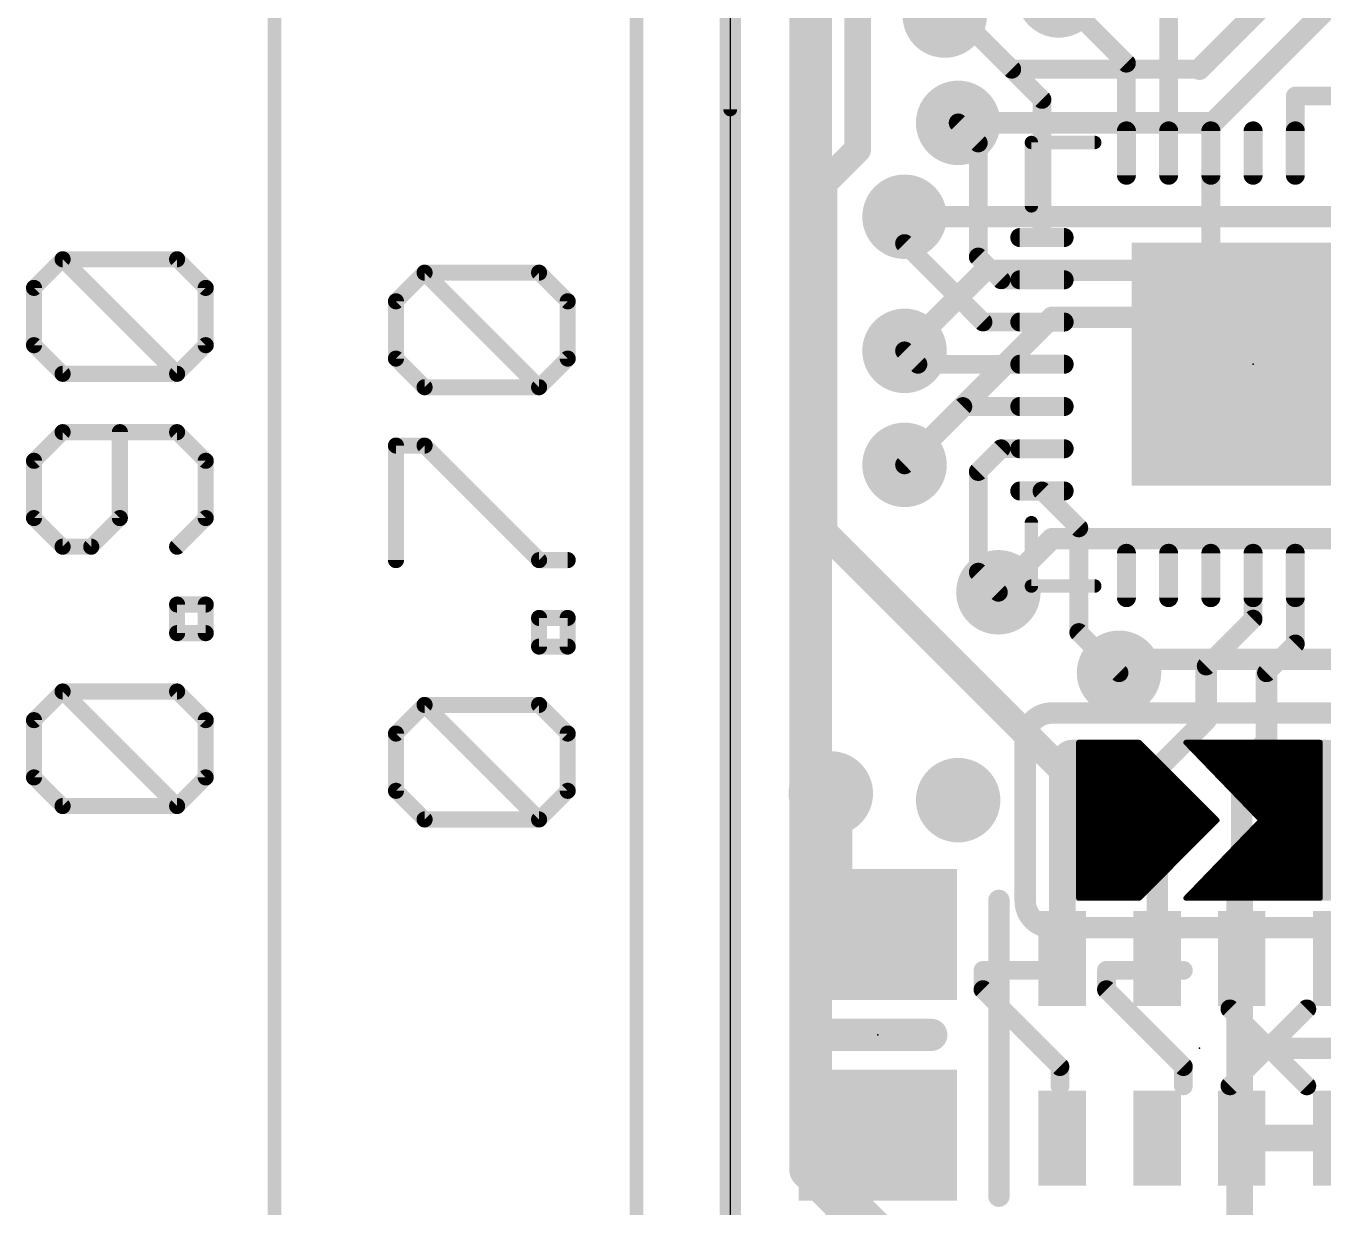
# Model space of a CAD drawing. Extents: x -6.7 to 59.9, y -5.3 to 30.3.
# Drawn here: x -6.67 to 5.62, y 5.23 to 16.41 of the extents above; entities that cross this region are included whole.
import ezdxf

# ---------------------------------------------------------------- set-up
doc = ezdxf.new("R2010")
doc.units = 0
for name, color, linetype in [('1', 12, 'CONTINUOUS'), ('16', 132, 'CONTINUOUS'), ('18', 110, 'CONTINUOUS'), ('20', 53, 'CONTINUOUS'), ('21', 40, 'CONTINUOUS'), ('22', 6, 'CONTINUOUS'), ('23', 40, 'CONTINUOUS'), ('24', 6, 'CONTINUOUS'), ('47', 253, 'CONTINUOUS')]:
    doc.layers.add(name, color=color, linetype=linetype)

# ---------------------------------------------------------------- blocks, each defined once
blk = doc.blocks.new('RECT')
blk.add_solid([(-0.5, -0.5), (0.5, -0.5), (-0.5, 0.5), (0.5, 0.5)])
blk = doc.blocks.new('RECT121920X243840R50')
at = {"const_width": 0.1905}
blk.add_lwpolyline([(0.2858, -0.5715), (0.2858, 0.5715, 0.4142), (0.1905, 0.6668), (-0.1905, 0.6668, 0.4142), (-0.2858, 0.5715), (-0.2858, -0.5715, 0.4142), (-0.1905, -0.6668), (0.1905, -0.6668, 0.4142)], format="xyb", close=True, dxfattribs=at)
blk.add_solid([(-0.2159, -0.5969), (0.2159, -0.5969), (-0.2159, 0.5969), (0.2159, 0.5969)])
blk = doc.blocks.new('RECT28800X96000R100')
at = {"const_width": 0.09}
blk.add_lwpolyline([(0.045, -0.21), (0.045, 0.21, 0.4142), (0, 0.255), (0, 0.255, 0.4142), (-0.045, 0.21), (-0.045, -0.21, 0.4142), (0, -0.255), (0, -0.255, 0.4142)], format="xyb", close=True, dxfattribs=at)
blk.add_solid([(-0.0225, -0.2325), (0.0225, -0.2325), (-0.0225, 0.2325), (0.0225, 0.2325)])
blk = doc.blocks.new('ROUNDV')
at = {"const_width": 0.5}
blk.add_lwpolyline([(0, -0.25, 1), (0, 0.25, 1), (0, -0.25)], format="xyb", dxfattribs=at)

msp = doc.modelspace()

# ---------------------------------------------------------------- linework, layer by layer
at = {"layer": '1'}
for points, const_width in [([(0, 22.86), (0, 0)], 0.2032), ([(1.2065, 16.9545), (1.2065, 15.24)], 0.254), ([(3.753, 16.059), (3.1115, 16.7005)], 0.1778), ([(4.153, 15.208), (4.153, 16.66)], 0.1778), ([(2.953, 15.716), (2.159, 16.51)], 0.1778), ([(3.753, 15.208), (3.753, 16.059)], 0.1778), ([(2.953, 14.408), (2.953, 15.716)], 0.1778), ([(5.353, 15.208), (5.353, 15.748)], 0.1778), ([(5.353, 15.748), (5.753, 15.748)], 0.1778), ([(2.3495, 15.3035), (2.159, 15.494)], 0.1778), ([(1.2065, 15.24), (0.889, 14.9225)], 0.254), ([(2.3495, 14.224), (2.3495, 15.3035)], 0.1778), ([(4.553, 15.208), (4.553, 13.608)], 0.1778), ([(0.889, 14.9225), (0.889, 11.6205)], 0.254), ([(1.651, 14.351), (1.651, 14.605)], 0.1778), ([(2.394, 13.608), (1.651, 14.351)], 0.1778), ([(2.5655, 14.008), (2.3495, 14.224)], 0.1778), ([(2.953, 14.008), (2.5655, 14.008)], 0.1778), ([(2.953, 13.608), (2.394, 13.608)], 0.1778), ([(4.553, 13.608), (4.953, 13.208)], 0.2032), ([(1.778, 13.208), (1.651, 13.335)], 0.1778), ([(2.953, 13.208), (1.778, 13.208)], 0.1778), ([(2.953, 13.208), (3.048, 13.208)], 0.1778), ([(2.2035, 12.808), (1.651, 12.2555)], 0.1778), ([(2.953, 12.808), (2.2035, 12.808)], 0.1778), ([(2.5655, 12.408), (2.3495, 12.192)], 0.1778), ([(2.953, 12.408), (2.5655, 12.408)], 0.1778), ([(1.7145, 12.2555), (1.651, 12.2555)], 0.1778), ([(2.3495, 12.192), (2.3495, 11.2395)], 0.1778), ([(2.953, 12.008), (3.302, 11.659)], 0.1778), ([(0.889, 11.6205), (3.145, 9.3645)], 0.254), ([(3.302, 11.659), (3.302, 10.668)], 0.1778), ([(2.3495, 11.2395), (2.54, 11.049)], 0.1778), ([(4.953, 11.208), (4.953, 10.795)], 0.1778), ([(5.353, 11.208), (5.353, 10.56)], 0.1778), ([(4.953, 10.795), (4.5085, 10.3505)], 0.1778), ([(3.302, 10.668), (3.683, 10.287)], 0.1778), ([(5.353, 10.56), (5.08, 10.287)], 0.1778), ([(4.5085, 9.8425), (4.5085, 10.3505)], 0.2032), ([(5.08, 10.287), (5.08, 9.632)], 0.2032), ([(4.045, 9.379), (4.5085, 9.8425)], 0.2032), ([(5.08, 9.632), (4.845, 9.397)], 0.2032), ([(3.145, 9.3645), (3.145, 7.581)], 0.254), ([(4.045, 8.89), (4.045, 9.379)], 0.2032), ([(4.845, 9.397), (4.845, 7.581)], 0.2032), ([(0.9525, 8.2525), (0.9525, 9.144)], 0.4064), ([(3.937, 8.89), (4.045, 8.89)], 0.1778), ([(4.045, 7.581), (4.045, 8.89)], 0.2032), ([(1.397, 7.808), (0.9525, 8.2525)], 0.4064), ([(4.845, 7.581), (4.845, 6.731)], 0.2032), ([(4.845, 6.731), (6.096, 6.731)], 0.2032), ([(4.983, 5.872), (4.826, 5.715)], 0.254), ([(5.745, 5.881), (4.845, 5.881)], 0.254), ([(4.974, 5.881), (4.845, 5.881)], 0.254), ([(4.983, 5.872), (4.974, 5.881)], 0.254), ([(4.826, 5.715), (4.826, 4.826)], 0.254)]:
    msp.add_lwpolyline(points, dxfattribs=dict(at, const_width=const_width))
for points, const_width in [([(3.7974, 16.059, 1), (3.7086, 16.059)], 0.0889), ([(3.7216, 16.0276, 1), (3.7844, 16.0904)], 0.0889), ([(2.9975, 15.716, 1), (2.9086, 15.716)], 0.0889), ([(2.9216, 15.6846, 1), (2.9844, 15.7474)], 0.0889), ([(5.3975, 15.748, 1), (5.3086, 15.748)], 0.0889), ([(5.353, 15.7925, 1), (5.353, 15.7036)], 0.0889), ([(2.1904, 15.5254, 1), (2.1276, 15.4626)], 0.0889), ([(1.2514, 15.1951, 1), (1.1616, 15.2849)], 0.127), ([(2.3939, 15.3035, 1), (2.3051, 15.3035)], 0.0889), ([(2.3181, 15.2721, 1), (2.3809, 15.3349)], 0.0889), ([(1.143, 15.24, 1), (1.27, 15.24)], 0.127), ([(3.7086, 15.208, 1), (3.7974, 15.208)], 0.0889), ([(4.1086, 15.208, 1), (4.1975, 15.208)], 0.0889), ([(4.5975, 15.208, 1), (4.5085, 15.208)], 0.0889), ([(5.3086, 15.208, 1), (5.3975, 15.208)], 0.0889), ([(0.9525, 14.9225, 1), (0.8255, 14.9225)], 0.127), ([(0.8441, 14.9674, 1), (0.9339, 14.8776)], 0.127), ([(1.6955, 14.605, 1), (1.6065, 14.605)], 0.0889), ([(1.6065, 14.351, 1), (1.6955, 14.351)], 0.0889), ([(1.6824, 14.3824, 1), (1.6196, 14.3196)], 0.0889), ([(2.9086, 14.408, 1), (2.9975, 14.408)], 0.0889), ([(2.3809, 14.2554, 1), (2.3181, 14.1926)], 0.0889), ([(2.3051, 14.224, 1), (2.3939, 14.224)], 0.0889), ([(2.5655, 14.0525, 1), (2.5655, 13.9636)], 0.0889), ([(2.5341, 13.9766, 1), (2.5969, 14.0394)], 0.0889), ([(2.953, 13.9636, 1), (2.953, 14.0525)], 0.0889), ([(2.394, 13.6524, 1), (2.394, 13.5636)], 0.0889), ([(2.3626, 13.5766, 1), (2.4254, 13.6394)], 0.0889), ([(2.953, 13.5636, 1), (2.953, 13.6524)], 0.0889), ([(4.5889, 13.6439, 1), (4.5171, 13.5721)], 0.1016), ([(4.5085, 13.608, 1), (4.5975, 13.608)], 0.0889), ([(1.6824, 13.3664, 1), (1.6196, 13.3036)], 0.0889), ([(1.778, 13.2524, 1), (1.778, 13.1636)], 0.0889), ([(1.7466, 13.1766, 1), (1.8094, 13.2394)], 0.0889), ([(2.953, 13.2524, 1), (2.953, 13.1636)], 0.0889), ([(2.953, 13.1636, 1), (2.953, 13.2524)], 0.0889), ([(3.048, 13.1636, 1), (3.048, 13.2524)], 0.0889), ([(4.9171, 13.1721, 1), (4.9889, 13.2439)], 0.1016), ([(2.2035, 12.8524, 1), (2.2035, 12.7636)], 0.0889), ([(2.2349, 12.7766, 1), (2.1721, 12.8394)], 0.0889), ([(2.953, 12.7636, 1), (2.953, 12.8524)], 0.0889), ([(2.5655, 12.4525, 1), (2.5655, 12.3636)], 0.0889), ([(2.5969, 12.3766, 1), (2.5341, 12.4394)], 0.0889), ([(2.953, 12.3636, 1), (2.953, 12.4525)], 0.0889), ([(1.651, 12.3, 1), (1.651, 12.2111)], 0.0889), ([(1.6196, 12.2869, 1), (1.6824, 12.2241)], 0.0889), ([(1.7145, 12.2111, 1), (1.7145, 12.3)], 0.0889), ([(2.3181, 12.2234, 1), (2.3809, 12.1606)], 0.0889), ([(2.3939, 12.192, 1), (2.3051, 12.192)], 0.0889), ([(2.9844, 12.0394, 1), (2.9216, 11.9766)], 0.0889), ([(0.9339, 11.6654, 1), (0.8441, 11.5756)], 0.127), ([(0.8255, 11.6205, 1), (0.9525, 11.6205)], 0.127), ([(3.3464, 11.659, 1), (3.2576, 11.659)], 0.0889), ([(3.2706, 11.6276, 1), (3.3334, 11.6904)], 0.0889), ([(2.3809, 11.2709, 1), (2.3181, 11.2081)], 0.0889), ([(2.3051, 11.2395, 1), (2.3939, 11.2395)], 0.0889), ([(4.9975, 11.208, 1), (4.9085, 11.208)], 0.0889), ([(5.3975, 11.208, 1), (5.3086, 11.208)], 0.0889), ([(2.5086, 11.0176, 1), (2.5714, 11.0804)], 0.0889), ([(4.9085, 10.795, 1), (4.9975, 10.795)], 0.0889), ([(4.9844, 10.7636, 1), (4.9216, 10.8264)], 0.0889), ([(3.3334, 10.6994, 1), (3.2706, 10.6366)], 0.0889), ([(3.2576, 10.668, 1), (3.3464, 10.668)], 0.0889), ([(5.3086, 10.56, 1), (5.3975, 10.56)], 0.0889), ([(5.3844, 10.5286, 1), (5.3216, 10.5914)], 0.0889), ([(4.5593, 10.3505, 1), (4.4577, 10.3505)], 0.1016), ([(3.6516, 10.2556, 1), (3.7144, 10.3184)], 0.0889), ([(4.4771, 10.3819, 1), (4.5399, 10.3191)], 0.0889), ([(5.1308, 10.287, 1), (5.0292, 10.287)], 0.1016), ([(5.0486, 10.3184, 1), (5.1114, 10.2556)], 0.0889), ([(4.4577, 9.8425, 1), (4.5593, 9.8425)], 0.1016), ([(4.5444, 9.8066, 1), (4.4726, 9.8784)], 0.1016), ([(5.1159, 9.5961, 1), (5.0441, 9.6679)], 0.1016), ([(5.0292, 9.632, 1), (5.1308, 9.632)], 0.1016), ([(3.2085, 9.3645, 1), (3.0815, 9.3645)], 0.127), ([(3.1001, 9.3196, 1), (3.1899, 9.4094)], 0.127), ([(4.0958, 9.379, 1), (3.9942, 9.379)], 0.1016), ([(4.0091, 9.4149, 1), (4.0809, 9.3431)], 0.1016), ([(4.8958, 9.397, 1), (4.7942, 9.397)], 0.1016), ([(4.8091, 9.4329, 1), (4.8809, 9.3611)], 0.1016), ([(1.0541, 9.144, 1), (0.8509, 9.144)], 0.2032), ([(3.937, 8.9345, 1), (3.937, 8.8456)], 0.0889), ([(4.0958, 8.89, 1), (3.9942, 8.89)], 0.1016), ([(4.045, 8.8456, 1), (4.045, 8.9345)], 0.0889), ([(3.9942, 8.89, 1), (4.0958, 8.89)], 0.1016), ([(1.0243, 8.3243, 1), (0.8807, 8.1807)], 0.2032), ([(0.8509, 8.2525, 1), (1.0541, 8.2525)], 0.2032), ([(1.3252, 7.7362, 1), (1.4688, 7.8798)], 0.2032), ([(3.0815, 7.581, 1), (3.2085, 7.581)], 0.127), ([(3.9942, 7.581, 1), (4.0958, 7.581)], 0.1016), ([(4.8958, 7.581, 1), (4.7942, 7.581)], 0.1016), ([(4.7942, 7.581, 1), (4.8958, 7.581)], 0.1016), ([(4.845, 6.7818, 1), (4.845, 6.6802)], 0.1016), ([(4.7942, 6.731, 1), (4.8958, 6.731)], 0.1016), ([(4.845, 5.9445, 1), (4.845, 5.8175)], 0.127), ([(4.845, 5.9445, 1), (4.845, 5.8175)], 0.127), ([(5.0189, 5.9259, 1), (4.9291, 5.8361)], 0.127), ([(5.0279, 5.8271, 1), (4.9381, 5.9169)], 0.127), ([(4.9381, 5.8271, 1), (5.0279, 5.9169)], 0.127), ([(4.974, 5.8175, 1), (4.974, 5.9445)], 0.127), ([(4.8895, 5.715, 1), (4.7625, 5.715)], 0.127), ([(4.7811, 5.7599, 1), (4.8709, 5.6701)], 0.127)]:
    msp.add_lwpolyline(points, format="xyb", dxfattribs=dict(at, const_width=const_width))
at = {"layer": '16'}
for points, const_width in [([(0, 22.86), (0, 0)], 0.2032), ([(8.509, 20.066), (4.445, 16.002)], 0.2032), ([(8.636, 19.558), (4.572, 15.494)], 0.2032), ([(0.762, 9.144), (0.762, 16.764)], 0.4064), ([(2.667, 16.002), (2.159, 16.51)], 0.1778), ([(4.445, 16.002), (2.667, 16.002)], 0.1778), ([(4.572, 15.494), (2.159, 15.494)], 0.2032), ([(7.239, 14.605), (1.651, 14.605)], 0.2032), ([(2.413, 14.097), (1.651, 13.335)], 0.2032), ([(7.0485, 14.097), (2.413, 14.097)], 0.2032), ([(3.048, 13.6525), (1.651, 12.2555)], 0.2032), ([(6.858, 13.6525), (3.048, 13.6525)], 0.2032), ([(2.54, 11.049), (3.048, 11.557)], 0.2032), ([(3.048, 11.557), (6.477, 11.557)], 0.2032), ([(3.81, 10.414), (3.683, 10.287)], 0.2032), ([(6.0325, 10.414), (3.81, 10.414)], 0.2032), ([(3.8735, 9.6266), (3.302, 9.6266)], 0.0508), ([(3.302, 9.6266), (3.302, 8.1534)], 0.0508), ([(3.302, 9.6012), (3.8989, 9.6012)], 0.0508), ([(4.6101, 8.89), (3.8735, 9.6266)], 0.0508), ([(5.0292, 8.89), (4.318, 9.6266)], 0.0508), ([(4.318, 9.6266), (5.588, 9.6266)], 0.0508), ([(4.3425, 9.6012), (5.588, 9.6012)], 0.0508), ([(5.588, 9.6266), (5.588, 8.1534)], 0.0508), ([(3.302, 9.5504), (3.9497, 9.5504)], 0.0508), ([(3.302, 9.4996), (4.0005, 9.4996)], 0.0508), ([(3.302, 9.4488), (4.0513, 9.4488)], 0.0508), ([(4.3916, 9.5504), (5.588, 9.5504)], 0.0508), ([(4.4406, 9.4996), (5.588, 9.4996)], 0.0508), ([(4.4897, 9.4488), (5.588, 9.4488)], 0.0508), ([(0.762, 5.588), (0.762, 9.144)], 0.4064), ([(0.762, 9.144), (0.9525, 9.144)], 0.4064), ([(3.302, 9.398), (4.1021, 9.398)], 0.0508), ([(3.302, 9.3472), (4.1529, 9.3472)], 0.0508), ([(4.5387, 9.398), (5.588, 9.398)], 0.0508), ([(4.5878, 9.3472), (5.588, 9.3472)], 0.0508), ([(3.302, 9.2964), (4.2037, 9.2964)], 0.0508), ([(3.302, 9.2456), (4.2545, 9.2456)], 0.0508), ([(3.302, 9.1948), (4.3053, 9.1948)], 0.0508), ([(4.6368, 9.2964), (5.588, 9.2964)], 0.0508), ([(4.6859, 9.2456), (5.588, 9.2456)], 0.0508), ([(4.7349, 9.1948), (5.588, 9.1948)], 0.0508), ([(3.302, 9.144), (4.3561, 9.144)], 0.0508), ([(3.302, 9.0932), (4.4069, 9.0932)], 0.0508), ([(4.784, 9.144), (5.588, 9.144)], 0.0508), ([(4.833, 9.0932), (5.588, 9.0932)], 0.0508), ([(3.302, 9.0424), (4.4577, 9.0424)], 0.0508), ([(3.302, 8.9916), (4.5085, 8.9916)], 0.0508), ([(3.429, 8.89), (3.937, 8.89)], 0.2032), ([(5.461, 8.89), (4.826, 8.255)], 0.254), ([(4.8821, 9.0424), (5.588, 9.0424)], 0.0508), ([(4.9311, 8.9916), (5.588, 8.9916)], 0.0508), ([(3.302, 8.9408), (4.5593, 8.9408)], 0.0508), ([(3.302, 8.89), (4.6101, 8.89)], 0.0508), ([(3.302, 8.8392), (4.5593, 8.8392)], 0.0508), ([(3.8735, 8.1534), (4.6101, 8.89)], 0.0508), ([(4.318, 8.1534), (5.0292, 8.89)], 0.0508), ([(4.9802, 8.9408), (5.588, 8.9408)], 0.0508), ([(4.9802, 8.8392), (5.588, 8.8392)], 0.0508), ([(5.0292, 8.89), (5.588, 8.89)], 0.0508), ([(3.302, 8.7884), (4.5085, 8.7884)], 0.0508), ([(3.302, 8.7376), (4.4577, 8.7376)], 0.0508), ([(4.8821, 8.7376), (5.588, 8.7376)], 0.0508), ([(4.9311, 8.7884), (5.588, 8.7884)], 0.0508), ([(3.302, 8.6868), (4.4069, 8.6868)], 0.0508), ([(3.302, 8.636), (4.3561, 8.636)], 0.0508), ([(3.302, 8.5852), (4.3053, 8.5852)], 0.0508), ([(4.7349, 8.5852), (5.588, 8.5852)], 0.0508), ([(4.784, 8.636), (5.588, 8.636)], 0.0508), ([(4.833, 8.6868), (5.588, 8.6868)], 0.0508), ([(3.302, 8.5344), (4.2545, 8.5344)], 0.0508), ([(3.302, 8.4836), (4.2037, 8.4836)], 0.0508), ([(4.6368, 8.4836), (5.588, 8.4836)], 0.0508), ([(4.6859, 8.5344), (5.588, 8.5344)], 0.0508), ([(3.302, 8.4328), (4.1529, 8.4328)], 0.0508), ([(3.302, 8.382), (4.1021, 8.382)], 0.0508), ([(3.302, 8.3312), (4.0513, 8.3312)], 0.0508), ([(4.4897, 8.3312), (5.588, 8.3312)], 0.0508), ([(4.5387, 8.382), (5.588, 8.382)], 0.0508), ([(4.5878, 8.4328), (5.588, 8.4328)], 0.0508), ([(4.826, 8.255), (4.826, 4.826)], 0.254), ([(3.302, 8.2804), (4.0005, 8.2804)], 0.0508), ([(3.302, 8.2296), (3.9497, 8.2296)], 0.0508), ([(4.3916, 8.2296), (5.588, 8.2296)], 0.0508), ([(4.4406, 8.2804), (5.588, 8.2804)], 0.0508), ([(3.302, 8.1788), (3.8989, 8.1788)], 0.0508), ([(3.302, 8.1534), (3.8735, 8.1534)], 0.0508), ([(5.588, 8.1534), (4.318, 8.1534)], 0.0508), ([(4.3425, 8.1788), (5.588, 8.1788)], 0.0508), ([(1.397, 4.953), (0.762, 5.588)], 0.4064)]:
    msp.add_lwpolyline(points, dxfattribs=dict(at, const_width=const_width))
for points, const_width in [([(2.667, 16.0465, 1), (2.667, 15.9576)], 0.0889), ([(2.6356, 15.9706, 1), (2.6984, 16.0334)], 0.0889), ([(4.4091, 16.0379, 1), (4.4809, 15.9661)], 0.1016), ([(4.445, 15.9576, 1), (4.445, 16.0465)], 0.0889), ([(2.159, 15.5448, 1), (2.159, 15.4432)], 0.1016), ([(4.5361, 15.5299, 1), (4.6079, 15.4581)], 0.1016), ([(4.572, 15.4432, 1), (4.572, 15.5448)], 0.1016), ([(1.651, 14.6558, 1), (1.651, 14.5542)], 0.1016), ([(2.413, 14.1478, 1), (2.413, 14.0462)], 0.1016), ([(2.4489, 14.0611, 1), (2.3771, 14.1329)], 0.1016), ([(3.048, 13.7033, 1), (3.048, 13.6017)], 0.1016), ([(3.0839, 13.6166, 1), (3.0121, 13.6884)], 0.1016), ([(1.6151, 13.3709, 1), (1.6869, 13.2991)], 0.1016), ([(1.6151, 12.2914, 1), (1.6869, 12.2196)], 0.1016), ([(3.048, 11.6078, 1), (3.048, 11.5062)], 0.1016), ([(3.0839, 11.5211, 1), (3.0121, 11.5929)], 0.1016), ([(2.5041, 11.0849, 1), (2.5759, 11.0131)], 0.1016), ([(3.81, 10.4648, 1), (3.81, 10.3632)], 0.1016), ([(3.8459, 10.3781, 1), (3.7741, 10.4499)], 0.1016), ([(3.6471, 10.3229, 1), (3.7189, 10.2511)], 0.1016), ([(3.302, 9.6393, 1), (3.302, 9.6139)], 0.0254), ([(3.3147, 9.6266, 1), (3.2893, 9.6266)], 0.0254), ([(3.302, 9.6139, 1), (3.302, 9.5885)], 0.0254), ([(3.8825, 9.6356, 1), (3.8645, 9.6176)], 0.0254), ([(3.8735, 9.6139, 1), (3.8735, 9.6393)], 0.0254), ([(3.8989, 9.5885, 1), (3.8989, 9.6139)], 0.0254), ([(4.3271, 9.6354, 1), (4.3089, 9.6178)], 0.0254), ([(4.318, 9.6393, 1), (4.318, 9.6139)], 0.0254), ([(4.3425, 9.6139, 1), (4.3425, 9.5885)], 0.0254), ([(5.6007, 9.6266, 1), (5.5753, 9.6266)], 0.0254), ([(5.588, 9.6139, 1), (5.588, 9.6393)], 0.0254), ([(5.588, 9.5885, 1), (5.588, 9.6139)], 0.0254), ([(3.302, 9.5631, 1), (3.302, 9.5377)], 0.0254), ([(3.302, 9.5123, 1), (3.302, 9.4869)], 0.0254), ([(3.302, 9.4615, 1), (3.302, 9.4361)], 0.0254), ([(3.9497, 9.5377, 1), (3.9497, 9.5631)], 0.0254), ([(4.0005, 9.4869, 1), (4.0005, 9.5123)], 0.0254), ([(4.0513, 9.4361, 1), (4.0513, 9.4615)], 0.0254), ([(4.3916, 9.5631, 1), (4.3916, 9.5377)], 0.0254), ([(4.4406, 9.5123, 1), (4.4406, 9.4869)], 0.0254), ([(4.4897, 9.4615, 1), (4.4897, 9.4361)], 0.0254), ([(5.588, 9.5377, 1), (5.588, 9.5631)], 0.0254), ([(5.588, 9.4869, 1), (5.588, 9.5123)], 0.0254), ([(5.588, 9.4361, 1), (5.588, 9.4615)], 0.0254), ([(0.8636, 9.144, 1), (0.6604, 9.144)], 0.2032), ([(0.762, 9.2456, 1), (0.762, 9.0424)], 0.2032), ([(0.9525, 9.0424, 1), (0.9525, 9.2456)], 0.2032), ([(3.302, 9.4107, 1), (3.302, 9.3853)], 0.0254), ([(3.302, 9.3599, 1), (3.302, 9.3345)], 0.0254), ([(4.1021, 9.3853, 1), (4.1021, 9.4107)], 0.0254), ([(4.1529, 9.3345, 1), (4.1529, 9.3599)], 0.0254), ([(4.5387, 9.4107, 1), (4.5387, 9.3853)], 0.0254), ([(4.5878, 9.3599, 1), (4.5878, 9.3345)], 0.0254), ([(5.588, 9.3853, 1), (5.588, 9.4107)], 0.0254), ([(5.588, 9.3345, 1), (5.588, 9.3599)], 0.0254), ([(0.6604, 9.144, 1), (0.8636, 9.144)], 0.2032), ([(3.302, 9.3091, 1), (3.302, 9.2837)], 0.0254), ([(3.302, 9.2583, 1), (3.302, 9.2329)], 0.0254), ([(3.302, 9.2075, 1), (3.302, 9.1821)], 0.0254), ([(4.2037, 9.2837, 1), (4.2037, 9.3091)], 0.0254), ([(4.2545, 9.2329, 1), (4.2545, 9.2583)], 0.0254), ([(4.3053, 9.1821, 1), (4.3053, 9.2075)], 0.0254), ([(4.6368, 9.3091, 1), (4.6368, 9.2837)], 0.0254), ([(4.6859, 9.2583, 1), (4.6859, 9.2329)], 0.0254), ([(4.7349, 9.2075, 1), (4.7349, 9.1821)], 0.0254), ([(5.588, 9.2837, 1), (5.588, 9.3091)], 0.0254), ([(5.588, 9.2329, 1), (5.588, 9.2583)], 0.0254), ([(5.588, 9.1821, 1), (5.588, 9.2075)], 0.0254), ([(3.302, 9.1567, 1), (3.302, 9.1313)], 0.0254), ([(3.302, 9.1059, 1), (3.302, 9.0805)], 0.0254), ([(4.3561, 9.1313, 1), (4.3561, 9.1567)], 0.0254), ([(4.4069, 9.0805, 1), (4.4069, 9.1059)], 0.0254), ([(4.784, 9.1567, 1), (4.784, 9.1313)], 0.0254), ([(4.833, 9.1059, 1), (4.833, 9.0805)], 0.0254), ([(5.588, 9.1313, 1), (5.588, 9.1567)], 0.0254), ([(5.588, 9.0805, 1), (5.588, 9.1059)], 0.0254), ([(3.302, 9.0551, 1), (3.302, 9.0297)], 0.0254), ([(3.302, 9.0043, 1), (3.302, 8.9789)], 0.0254), ([(3.429, 8.9408, 1), (3.429, 8.8392)], 0.1016), ([(3.937, 8.8392, 1), (3.937, 8.9408)], 0.1016), ([(4.4577, 9.0297, 1), (4.4577, 9.0551)], 0.0254), ([(4.5085, 8.9789, 1), (4.5085, 9.0043)], 0.0254), ([(4.8821, 9.0551, 1), (4.8821, 9.0297)], 0.0254), ([(4.9311, 9.0043, 1), (4.9311, 8.9789)], 0.0254), ([(5.5059, 8.8451, 1), (5.4161, 8.9349)], 0.127), ([(5.588, 9.0297, 1), (5.588, 9.0551)], 0.0254), ([(5.588, 8.9789, 1), (5.588, 9.0043)], 0.0254), ([(3.302, 8.9535, 1), (3.302, 8.9281)], 0.0254), ([(3.302, 8.9027, 1), (3.302, 8.8773)], 0.0254), ([(3.302, 8.8519, 1), (3.302, 8.8265)], 0.0254), ([(4.5593, 8.9281, 1), (4.5593, 8.9535)], 0.0254), ([(4.5593, 8.8265, 1), (4.5593, 8.8519)], 0.0254), ([(4.6191, 8.881, 1), (4.6011, 8.899)], 0.0254), ([(4.6011, 8.881, 1), (4.6191, 8.899)], 0.0254), ([(4.6101, 8.8773, 1), (4.6101, 8.9027)], 0.0254), ([(4.9802, 8.9535, 1), (4.9802, 8.9281)], 0.0254), ([(4.9802, 8.8519, 1), (4.9802, 8.8265)], 0.0254), ([(5.0292, 8.9027, 1), (5.0292, 8.8773)], 0.0254), ([(5.0383, 8.8812, 1), (5.0201, 8.8988)], 0.0254), ([(5.0201, 8.8812, 1), (5.0383, 8.8988)], 0.0254), ([(5.588, 8.9281, 1), (5.588, 8.9535)], 0.0254), ([(5.588, 8.8773, 1), (5.588, 8.9027)], 0.0254), ([(5.588, 8.8265, 1), (5.588, 8.8519)], 0.0254), ([(3.302, 8.8011, 1), (3.302, 8.7757)], 0.0254), ([(3.302, 8.7503, 1), (3.302, 8.7249)], 0.0254), ([(4.4577, 8.7249, 1), (4.4577, 8.7503)], 0.0254), ([(4.5085, 8.7757, 1), (4.5085, 8.8011)], 0.0254), ([(4.8821, 8.7503, 1), (4.8821, 8.7249)], 0.0254), ([(4.9311, 8.8011, 1), (4.9311, 8.7757)], 0.0254), ([(5.588, 8.7757, 1), (5.588, 8.8011)], 0.0254), ([(5.588, 8.7249, 1), (5.588, 8.7503)], 0.0254), ([(3.302, 8.6995, 1), (3.302, 8.6741)], 0.0254), ([(3.302, 8.6487, 1), (3.302, 8.6233)], 0.0254), ([(3.302, 8.5979, 1), (3.302, 8.5725)], 0.0254), ([(4.3053, 8.5725, 1), (4.3053, 8.5979)], 0.0254), ([(4.3561, 8.6233, 1), (4.3561, 8.6487)], 0.0254), ([(4.4069, 8.6741, 1), (4.4069, 8.6995)], 0.0254), ([(4.7349, 8.5979, 1), (4.7349, 8.5725)], 0.0254), ([(4.784, 8.6487, 1), (4.784, 8.6233)], 0.0254), ([(4.833, 8.6995, 1), (4.833, 8.6741)], 0.0254), ([(5.588, 8.6741, 1), (5.588, 8.6995)], 0.0254), ([(5.588, 8.6233, 1), (5.588, 8.6487)], 0.0254), ([(5.588, 8.5725, 1), (5.588, 8.5979)], 0.0254), ([(3.302, 8.5471, 1), (3.302, 8.5217)], 0.0254), ([(3.302, 8.4963, 1), (3.302, 8.4709)], 0.0254), ([(4.2037, 8.4709, 1), (4.2037, 8.4963)], 0.0254), ([(4.2545, 8.5217, 1), (4.2545, 8.5471)], 0.0254), ([(4.6368, 8.4963, 1), (4.6368, 8.4709)], 0.0254), ([(4.6859, 8.5471, 1), (4.6859, 8.5217)], 0.0254), ([(5.588, 8.5217, 1), (5.588, 8.5471)], 0.0254), ([(5.588, 8.4709, 1), (5.588, 8.4963)], 0.0254), ([(3.302, 8.4455, 1), (3.302, 8.4201)], 0.0254), ([(3.302, 8.3947, 1), (3.302, 8.3693)], 0.0254), ([(3.302, 8.3439, 1), (3.302, 8.3185)], 0.0254), ([(4.0513, 8.3185, 1), (4.0513, 8.3439)], 0.0254), ([(4.1021, 8.3693, 1), (4.1021, 8.3947)], 0.0254), ([(4.1529, 8.4201, 1), (4.1529, 8.4455)], 0.0254), ([(4.4897, 8.3439, 1), (4.4897, 8.3185)], 0.0254), ([(4.5387, 8.3947, 1), (4.5387, 8.3693)], 0.0254), ([(4.5878, 8.4455, 1), (4.5878, 8.4201)], 0.0254), ([(4.8895, 8.255, 1), (4.7625, 8.255)], 0.127), ([(4.7811, 8.2999, 1), (4.8709, 8.2101)], 0.127), ([(5.588, 8.4201, 1), (5.588, 8.4455)], 0.0254), ([(5.588, 8.3693, 1), (5.588, 8.3947)], 0.0254), ([(5.588, 8.3185, 1), (5.588, 8.3439)], 0.0254), ([(3.302, 8.2931, 1), (3.302, 8.2677)], 0.0254), ([(3.302, 8.2423, 1), (3.302, 8.2169)], 0.0254), ([(3.9497, 8.2169, 1), (3.9497, 8.2423)], 0.0254), ([(4.0005, 8.2677, 1), (4.0005, 8.2931)], 0.0254), ([(4.3916, 8.2423, 1), (4.3916, 8.2169)], 0.0254), ([(4.4406, 8.2931, 1), (4.4406, 8.2677)], 0.0254), ([(5.588, 8.2677, 1), (5.588, 8.2931)], 0.0254), ([(5.588, 8.2169, 1), (5.588, 8.2423)], 0.0254), ([(3.302, 8.1915, 1), (3.302, 8.1661)], 0.0254), ([(3.302, 8.1661, 1), (3.302, 8.1407)], 0.0254), ([(3.2893, 8.1534, 1), (3.3147, 8.1534)], 0.0254), ([(3.8645, 8.1624, 1), (3.8825, 8.1444)], 0.0254), ([(3.8735, 8.1407, 1), (3.8735, 8.1661)], 0.0254), ([(3.8989, 8.1661, 1), (3.8989, 8.1915)], 0.0254), ([(4.318, 8.1661, 1), (4.318, 8.1407)], 0.0254), ([(4.3089, 8.1622, 1), (4.3271, 8.1446)], 0.0254), ([(4.3425, 8.1915, 1), (4.3425, 8.1661)], 0.0254), ([(5.5753, 8.1534, 1), (5.6007, 8.1534)], 0.0254), ([(5.588, 8.1661, 1), (5.588, 8.1915)], 0.0254), ([(5.588, 8.1407, 1), (5.588, 8.1661)], 0.0254), ([(0.8338, 5.6598, 1), (0.6902, 5.5162)], 0.2032), ([(0.6604, 5.588, 1), (0.8636, 5.588)], 0.2032)]:
    msp.add_lwpolyline(points, format="xyb", dxfattribs=dict(at, const_width=const_width))
at = {"layer": '20'}
msp.add_line((0, 20.32), (0, 2.54), dxfattribs=at)
at = {"layer": '21'}
for points, const_width in [([(2.853, 15.3398, 1), (2.853, 15.2763)], 0.0635), ([(2.8848, 15.308, 1), (2.8213, 15.308)], 0.0635), ([(3.453, 15.2763, 1), (3.453, 15.3398)], 0.0635), ([(2.8213, 14.708, 1), (2.8848, 14.708)], 0.0635), ([(2.8848, 11.708, 1), (2.8213, 11.708)], 0.0635), ([(2.853, 11.1398, 1), (2.853, 11.0762)], 0.0635), ([(2.8213, 11.108, 1), (2.8848, 11.108)], 0.0635), ([(3.453, 11.0762, 1), (3.453, 11.1398)], 0.0635), ([(2.5958, 8.131, 1), (2.4942, 8.131)], 0.1016), ([(0.889, 6.9342, 1), (0.889, 6.7818)], 0.1524), ([(1.905, 6.7818, 1), (1.905, 6.9342)], 0.1524), ([(2.4942, 5.331, 1), (2.5958, 5.331)], 0.1016)]:
    msp.add_lwpolyline(points, format="xyb", dxfattribs=dict(at, const_width=const_width))
for points, const_width in [([(2.853, 14.708), (2.853, 15.308)], 0.127), ([(2.853, 15.308), (3.453, 15.308)], 0.127), ([(2.853, 11.708), (2.853, 11.108)], 0.127), ([(2.853, 11.108), (3.453, 11.108)], 0.127), ([(2.545, 5.331), (2.545, 8.131)], 0.2032), ([(1.905, 6.858), (0.889, 6.858)], 0.3048)]:
    msp.add_lwpolyline(points, dxfattribs=dict(at, const_width=const_width))
at = {"layer": '22'}
for points, const_width in [([(3.048, 9.906, 0.4142), (2.794, 9.652)], 0.2032), ([(3.048, 9.9568, 1), (3.048, 9.8552)], 0.1016), ([(3.048, 9.8552, 1), (3.048, 9.9568)], 0.1016), ([(2.8448, 9.652, 1), (2.7432, 9.652)], 0.1016), ([(2.7432, 9.652, 1), (2.8448, 9.652)], 0.1016), ([(2.794, 8.128, 0.4142), (3.048, 7.874)], 0.2032), ([(2.8448, 8.128, 1), (2.7432, 8.128)], 0.1016), ([(2.7432, 8.128, 1), (2.8448, 8.128)], 0.1016), ([(3.048, 7.9248, 1), (3.048, 7.8232)], 0.1016), ([(3.048, 7.8232, 1), (3.048, 7.9248)], 0.1016), ([(2.3945, 7.513, 1), (2.3945, 7.4241)], 0.0889), ([(2.4389, 7.4685, 1), (2.35, 7.4685)], 0.0889), ([(3.1232, 7.4241, 1), (3.1232, 7.513)], 0.0889), ([(3.5639, 7.513, 1), (3.5639, 7.4241)], 0.0889), ([(3.6083, 7.4685, 1), (3.5194, 7.4685)], 0.0889), ([(4.2926, 7.4241, 1), (4.2926, 7.513)], 0.0889), ([(2.4259, 7.3178, 1), (2.363, 7.2549)], 0.0889), ([(3.5953, 7.3178, 1), (3.5324, 7.2549)], 0.0889), ([(2.35, 7.2863, 1), (2.4389, 7.2863)], 0.0889), ([(3.5194, 7.2863, 1), (3.6083, 7.2863)], 0.0889), ([(4.7647, 7.1356, 1), (4.7018, 7.0727)], 0.0889), ([(5.4934, 7.0727, 1), (5.4306, 7.1356)], 0.0889), ([(3.1677, 6.5576, 1), (3.0788, 6.5576)], 0.0889), ([(4.3371, 6.5576, 1), (4.2482, 6.5576)], 0.0889), ([(3.0918, 6.5262, 1), (3.1546, 6.589)], 0.0889), ([(4.2612, 6.5262, 1), (4.324, 6.589)], 0.0889), ([(3.0788, 6.3754, 1), (3.1677, 6.3754)], 0.0889), ([(4.2482, 6.3754, 1), (4.3371, 6.3754)], 0.0889), ([(4.7018, 6.4068, 1), (4.7647, 6.344)], 0.0889), ([(5.4306, 6.344, 1), (5.4934, 6.4068)], 0.0889)]:
    msp.add_lwpolyline(points, format="xyb", dxfattribs=dict(at, const_width=const_width))
for points, const_width in [([(5.842, 9.906), (3.048, 9.906)], 0.2032), ([(2.794, 9.652), (2.794, 8.128)], 0.2032), ([(3.048, 7.874), (5.842, 7.874)], 0.2032), ([(3.1232, 7.4685), (2.3945, 7.4685)], 0.1778), ([(2.3945, 7.4685), (2.3945, 7.2863)], 0.1778), ([(4.2926, 7.4685), (3.5639, 7.4685)], 0.1778), ([(3.5639, 7.4685), (3.5639, 7.2863)], 0.1778), ([(2.3945, 7.2863), (3.1232, 6.5576)], 0.1778), ([(3.5639, 7.2863), (4.2926, 6.5576)], 0.1778), ([(5.462, 7.1042), (4.7332, 6.3754)], 0.1778), ([(5.462, 6.3754), (4.7332, 7.1042)], 0.1778), ([(3.1232, 6.5576), (3.1232, 6.3754)], 0.1778), ([(4.2926, 6.5576), (4.2926, 6.3754)], 0.1778)]:
    msp.add_lwpolyline(points, dxfattribs=dict(at, const_width=const_width))
at = {"layer": '23'}
for p in [(4.953, 13.208), (1.397, 6.858), (4.445, 6.731)]:
    msp.add_point(p, dxfattribs=at)
at = {"layer": '24'}
msp.add_point((4.445, 8.89), dxfattribs=at)
at = {"layer": '47'}
for points, const_width in [([(0, 15.621), (0, 29.89)], 0.13), ([(-4.318, 0.065), (-4.318, 22.795)], 0.13), ([(-0.889, 2.478), (-0.889, 20.128)], 0.13), ([(-6.5957, 13.9312), (-6.3245, 14.2024)], 0.1524), ([(-6.3245, 14.2024), (-5.2399, 14.2024)], 0.1524), ([(-5.2399, 13.1177), (-6.3245, 14.2024)], 0.1524), ([(-5.2399, 14.2024), (-4.9687, 13.9312)], 0.1524), ([(-3.1667, 13.8042), (-2.8955, 14.0754)], 0.1524), ([(-2.8955, 14.0754), (-1.8109, 14.0754)], 0.1524), ([(-1.8109, 12.9907), (-2.8955, 14.0754)], 0.1524), ([(-1.8109, 14.0754), (-1.5397, 13.8042)], 0.1524), ([(-6.5957, 13.3889), (-6.5957, 13.9312)], 0.1524), ([(-4.9687, 13.9312), (-4.9687, 13.3889)], 0.1524), ([(-3.1667, 13.2619), (-3.1667, 13.8042)], 0.1524), ([(-1.5397, 13.8042), (-1.5397, 13.2619)], 0.1524), ([(-6.3245, 13.1177), (-6.5957, 13.3889)], 0.1524), ([(-4.9687, 13.3889), (-5.2399, 13.1177)], 0.1524), ([(-2.8955, 12.9907), (-3.1667, 13.2619)], 0.1524), ([(-1.5397, 13.2619), (-1.8109, 12.9907)], 0.1524), ([(-5.2399, 13.1177), (-6.3245, 13.1177)], 0.1524), ([(-1.8109, 12.9907), (-2.8955, 12.9907)], 0.1524), ([(-6.3245, 12.5652), (-6.5957, 12.294)], 0.1524), ([(-5.2399, 12.5652), (-6.3245, 12.5652)], 0.1524), ([(-5.7822, 11.7517), (-5.7822, 12.5652)], 0.1524), ([(-4.9687, 12.294), (-5.2399, 12.5652)], 0.1524), ([(-3.1667, 11.3535), (-3.1667, 12.4382)], 0.1524), ([(-3.1667, 12.4382), (-2.8955, 12.4382)], 0.1524), ([(-2.8955, 12.4382), (-1.8109, 11.3535)], 0.1524), ([(-6.5957, 12.294), (-6.5957, 11.7517)], 0.1524), ([(-4.9687, 11.7517), (-4.9687, 12.294)], 0.1524), ([(-6.5957, 11.7517), (-6.3245, 11.4805)], 0.1524), ([(-6.0534, 11.4805), (-5.7822, 11.7517)], 0.1524), ([(-5.2399, 11.4805), (-4.9687, 11.7517)], 0.1524), ([(-6.3245, 11.4805), (-6.0534, 11.4805)], 0.1524), ([(-1.8109, 11.3535), (-1.5397, 11.3535)], 0.1524), ([(-5.2399, 10.662), (-5.2399, 10.9331)], 0.1524), ([(-5.2399, 10.9331), (-4.9687, 10.9331)], 0.1524), ([(-4.9687, 10.9331), (-4.9687, 10.662)], 0.1524), ([(-1.8109, 10.535), (-1.8109, 10.8061)], 0.1524), ([(-1.8109, 10.8061), (-1.5397, 10.8061)], 0.1524), ([(-1.5397, 10.8061), (-1.5397, 10.535)], 0.1524), ([(-4.9687, 10.662), (-5.2399, 10.662)], 0.1524), ([(-1.5397, 10.535), (-1.8109, 10.535)], 0.1524), ([(-6.5957, 9.8383), (-6.3245, 10.1095)], 0.1524), ([(-6.3245, 10.1095), (-5.2399, 10.1095)], 0.1524), ([(-5.2399, 9.0248), (-6.3245, 10.1095)], 0.1524), ([(-5.2399, 10.1095), (-4.9687, 9.8383)], 0.1524), ([(-3.1667, 9.7113), (-2.8955, 9.9825)], 0.1524), ([(-2.8955, 9.9825), (-1.8109, 9.9825)], 0.1524), ([(-1.8109, 8.8978), (-2.8955, 9.9825)], 0.1524), ([(-1.8109, 9.9825), (-1.5397, 9.7113)], 0.1524), ([(-6.5957, 9.296), (-6.5957, 9.8383)], 0.1524), ([(-4.9687, 9.8383), (-4.9687, 9.296)], 0.1524), ([(-3.1667, 9.169), (-3.1667, 9.7113)], 0.1524), ([(-1.5397, 9.7113), (-1.5397, 9.169)], 0.1524), ([(-6.3245, 9.0248), (-6.5957, 9.296)], 0.1524), ([(-4.9687, 9.296), (-5.2399, 9.0248)], 0.1524), ([(-2.8955, 8.8978), (-3.1667, 9.169)], 0.1524), ([(-1.5397, 9.169), (-1.8109, 8.8978)], 0.1524), ([(-5.2399, 9.0248), (-6.3245, 9.0248)], 0.1524), ([(-1.8109, 8.8978), (-2.8955, 8.8978)], 0.1524)]:
    msp.add_lwpolyline(points, dxfattribs=dict(at, const_width=const_width))
for points, const_width in [([(-0.0325, 15.621, 1), (0.0325, 15.621)], 0.065), ([(-6.2976, 14.2293, 1), (-6.3515, 14.1754)], 0.0762), ([(-6.3245, 14.2405, 1), (-6.3245, 14.1643)], 0.0762), ([(-6.2976, 14.1754, 1), (-6.3515, 14.2293)], 0.0762), ([(-5.2129, 14.2293, 1), (-5.2668, 14.1754)], 0.0762), ([(-5.2399, 14.1643, 1), (-5.2399, 14.2405)], 0.0762), ([(-2.8686, 14.1023, 1), (-2.9225, 14.0484)], 0.0762), ([(-2.8955, 14.1135, 1), (-2.8955, 14.0373)], 0.0762), ([(-2.8686, 14.0484, 1), (-2.9225, 14.1023)], 0.0762), ([(-1.7839, 14.1023, 1), (-1.8378, 14.0484)], 0.0762), ([(-1.8109, 14.0373, 1), (-1.8109, 14.1135)], 0.0762), ([(-6.5576, 13.9312, 1), (-6.6338, 13.9312)], 0.0762), ([(-6.6226, 13.9581, 1), (-6.5687, 13.9043)], 0.0762), ([(-4.9306, 13.9312, 1), (-5.0068, 13.9312)], 0.0762), ([(-4.9956, 13.9043, 1), (-4.9418, 13.9581)], 0.0762), ([(-3.1286, 13.8042, 1), (-3.2048, 13.8042)], 0.0762), ([(-3.1936, 13.8311, 1), (-3.1397, 13.7773)], 0.0762), ([(-1.5016, 13.8042, 1), (-1.5778, 13.8042)], 0.0762), ([(-1.5666, 13.7773, 1), (-1.5128, 13.8311)], 0.0762), ([(-6.5687, 13.4158, 1), (-6.6226, 13.3619)], 0.0762), ([(-6.6338, 13.3889, 1), (-6.5576, 13.3889)], 0.0762), ([(-5.0068, 13.3889, 1), (-4.9306, 13.3889)], 0.0762), ([(-4.9418, 13.3619, 1), (-4.9956, 13.4158)], 0.0762), ([(-3.1397, 13.2888, 1), (-3.1936, 13.2349)], 0.0762), ([(-3.2048, 13.2619, 1), (-3.1286, 13.2619)], 0.0762), ([(-1.5778, 13.2619, 1), (-1.5016, 13.2619)], 0.0762), ([(-1.5128, 13.2349, 1), (-1.5666, 13.2888)], 0.0762), ([(-6.3245, 13.1558, 1), (-6.3245, 13.0796)], 0.0762), ([(-6.3515, 13.0908, 1), (-6.2976, 13.1446)], 0.0762), ([(-5.2668, 13.1446, 1), (-5.2129, 13.0908)], 0.0762), ([(-5.2668, 13.0908, 1), (-5.2129, 13.1446)], 0.0762), ([(-5.2399, 13.0796, 1), (-5.2399, 13.1558)], 0.0762), ([(-2.8955, 13.0288, 1), (-2.8955, 12.9526)], 0.0762), ([(-2.9225, 12.9638, 1), (-2.8686, 13.0176)], 0.0762), ([(-1.8378, 13.0176, 1), (-1.7839, 12.9638)], 0.0762), ([(-1.8378, 12.9638, 1), (-1.7839, 13.0176)], 0.0762), ([(-1.8109, 12.9526, 1), (-1.8109, 13.0288)], 0.0762), ([(-6.3245, 12.6033, 1), (-6.3245, 12.5271)], 0.0762), ([(-6.2976, 12.5383, 1), (-6.3515, 12.5921)], 0.0762), ([(-5.7441, 12.5652, 1), (-5.8203, 12.5652)], 0.0762), ([(-5.2129, 12.5921, 1), (-5.2668, 12.5383)], 0.0762), ([(-5.2399, 12.5271, 1), (-5.2399, 12.6033)], 0.0762), ([(-3.1286, 12.4382, 1), (-3.2048, 12.4382)], 0.0762), ([(-3.1667, 12.4763, 1), (-3.1667, 12.4001)], 0.0762), ([(-2.8686, 12.4651, 1), (-2.9225, 12.4113)], 0.0762), ([(-2.8955, 12.4001, 1), (-2.8955, 12.4763)], 0.0762), ([(-6.5576, 12.294, 1), (-6.6338, 12.294)], 0.0762), ([(-6.6226, 12.321, 1), (-6.5687, 12.2671)], 0.0762), ([(-4.9306, 12.294, 1), (-5.0068, 12.294)], 0.0762), ([(-4.9956, 12.2671, 1), (-4.9418, 12.321)], 0.0762), ([(-6.5687, 11.7786, 1), (-6.6226, 11.7248)], 0.0762), ([(-5.7553, 11.7248, 1), (-5.8091, 11.7786)], 0.0762), ([(-4.9418, 11.7248, 1), (-4.9956, 11.7786)], 0.0762), ([(-6.6338, 11.7517, 1), (-6.5576, 11.7517)], 0.0762), ([(-5.8203, 11.7517, 1), (-5.7441, 11.7517)], 0.0762), ([(-5.0068, 11.7517, 1), (-4.9306, 11.7517)], 0.0762), ([(-6.3245, 11.5186, 1), (-6.3245, 11.4424)], 0.0762), ([(-6.0534, 11.4424, 1), (-6.0534, 11.5186)], 0.0762), ([(-6.3515, 11.4536, 1), (-6.2976, 11.5075)], 0.0762), ([(-6.0803, 11.5075, 1), (-6.0264, 11.4536)], 0.0762), ([(-5.2668, 11.5075, 1), (-5.2129, 11.4536)], 0.0762), ([(-1.8109, 11.3916, 1), (-1.8109, 11.3154)], 0.0762), ([(-1.5397, 11.3154, 1), (-1.5397, 11.3916)], 0.0762), ([(-3.2048, 11.3535, 1), (-3.1286, 11.3535)], 0.0762), ([(-1.8378, 11.3266, 1), (-1.7839, 11.3805)], 0.0762), ([(-5.2018, 10.9331, 1), (-5.278, 10.9331)], 0.0762), ([(-5.2399, 10.9712, 1), (-5.2399, 10.895)], 0.0762), ([(-4.9306, 10.9331, 1), (-5.0068, 10.9331)], 0.0762), ([(-4.9687, 10.895, 1), (-4.9687, 10.9712)], 0.0762), ([(-1.7728, 10.8061, 1), (-1.849, 10.8061)], 0.0762), ([(-1.8109, 10.8442, 1), (-1.8109, 10.768)], 0.0762), ([(-1.5016, 10.8061, 1), (-1.5778, 10.8061)], 0.0762), ([(-1.5397, 10.768, 1), (-1.5397, 10.8442)], 0.0762), ([(-5.2399, 10.7001, 1), (-5.2399, 10.6239)], 0.0762), ([(-5.278, 10.662, 1), (-5.2018, 10.662)], 0.0762), ([(-5.0068, 10.662, 1), (-4.9306, 10.662)], 0.0762), ([(-4.9687, 10.6239, 1), (-4.9687, 10.7001)], 0.0762), ([(-1.8109, 10.5731, 1), (-1.8109, 10.4969)], 0.0762), ([(-1.849, 10.535, 1), (-1.7728, 10.535)], 0.0762), ([(-1.5778, 10.535, 1), (-1.5016, 10.535)], 0.0762), ([(-1.5397, 10.4969, 1), (-1.5397, 10.5731)], 0.0762), ([(-6.2976, 10.1364, 1), (-6.3515, 10.0825)], 0.0762), ([(-6.3245, 10.1476, 1), (-6.3245, 10.0714)], 0.0762), ([(-6.2976, 10.0825, 1), (-6.3515, 10.1364)], 0.0762), ([(-5.2129, 10.1364, 1), (-5.2668, 10.0825)], 0.0762), ([(-5.2399, 10.0714, 1), (-5.2399, 10.1476)], 0.0762), ([(-2.8686, 10.0094, 1), (-2.9225, 9.9555)], 0.0762), ([(-2.8955, 10.0206, 1), (-2.8955, 9.9444)], 0.0762), ([(-2.8686, 9.9555, 1), (-2.9225, 10.0094)], 0.0762), ([(-1.7839, 10.0094, 1), (-1.8378, 9.9555)], 0.0762), ([(-1.8109, 9.9444, 1), (-1.8109, 10.0206)], 0.0762), ([(-6.5576, 9.8383, 1), (-6.6338, 9.8383)], 0.0762), ([(-6.6226, 9.8652, 1), (-6.5687, 9.8114)], 0.0762), ([(-4.9306, 9.8383, 1), (-5.0068, 9.8383)], 0.0762), ([(-4.9956, 9.8114, 1), (-4.9418, 9.8652)], 0.0762), ([(-3.1286, 9.7113, 1), (-3.2048, 9.7113)], 0.0762), ([(-3.1936, 9.7382, 1), (-3.1397, 9.6844)], 0.0762), ([(-1.5016, 9.7113, 1), (-1.5778, 9.7113)], 0.0762), ([(-1.5666, 9.6844, 1), (-1.5128, 9.7382)], 0.0762), ([(-6.5687, 9.3229, 1), (-6.6226, 9.269)], 0.0762), ([(-4.9418, 9.269, 1), (-4.9956, 9.3229)], 0.0762), ([(-6.6338, 9.296, 1), (-6.5576, 9.296)], 0.0762), ([(-5.0068, 9.296, 1), (-4.9306, 9.296)], 0.0762), ([(-3.1397, 9.1959, 1), (-3.1936, 9.142)], 0.0762), ([(-1.5128, 9.142, 1), (-1.5666, 9.1959)], 0.0762), ([(-6.3245, 9.0629, 1), (-6.3245, 8.9867)], 0.0762), ([(-5.2399, 8.9867, 1), (-5.2399, 9.0629)], 0.0762), ([(-3.2048, 9.169, 1), (-3.1286, 9.169)], 0.0762), ([(-1.5778, 9.169, 1), (-1.5016, 9.169)], 0.0762), ([(-6.3515, 8.9979, 1), (-6.2976, 9.0518)], 0.0762), ([(-5.2668, 9.0518, 1), (-5.2129, 8.9979)], 0.0762), ([(-5.2668, 8.9979, 1), (-5.2129, 9.0518)], 0.0762), ([(-2.8955, 8.9359, 1), (-2.8955, 8.8597)], 0.0762), ([(-1.8109, 8.8597, 1), (-1.8109, 8.9359)], 0.0762), ([(-2.9225, 8.8709, 1), (-2.8686, 8.9248)], 0.0762), ([(-1.8378, 8.9248, 1), (-1.7839, 8.8709)], 0.0762), ([(-1.8378, 8.8709, 1), (-1.7839, 8.9248)], 0.0762)]:
    msp.add_lwpolyline(points, format="xyb", dxfattribs=dict(at, const_width=const_width))

# ---------------------------------------------------------------- block references
at = {"layer": '1'}
for p in [(3.753, 15.208), (4.153, 15.208), (4.553, 15.208), (4.953, 15.208), (5.353, 15.208)]:
    msp.add_blockref('RECT28800X96000R100', p, dxfattribs=at)
for p, rotation in [((2.953, 14.408), 90), ((2.953, 14.008), 90), ((2.953, 13.608), 90), ((2.953, 13.208), 90), ((2.953, 12.808), 90), ((2.953, 12.408), 90), ((2.953, 12.008), 90), ((3.753, 11.208), 180), ((4.153, 11.208), 180), ((4.553, 11.208), 180), ((4.953, 11.208), 180), ((5.353, 11.208), 180)]:
    msp.add_blockref('RECT28800X96000R100', p, dxfattribs=dict(at, rotation=rotation))
for p, xscale, yscale, rotation in [((4.953, 13.208), 2.3, 2.3, 270), ((1.397, 7.808), 1.24, 1.5, 270), ((3.145, 7.581), 0.45, 0.9, 180), ((4.045, 7.581), 0.45, 0.9, 180), ((4.845, 7.581), 0.45, 0.9, 180), ((5.745, 7.581), 0.45, 0.9, 180), ((1.397, 5.908), 1.24, 1.5, 270), ((3.145, 5.881), 0.45, 0.9, 180), ((4.045, 5.881), 0.45, 0.9, 180), ((4.845, 5.881), 0.45, 0.9, 180), ((5.745, 5.881), 0.45, 0.9, 180)]:
    msp.add_blockref('RECT', p, dxfattribs=dict(at, xscale=xscale, yscale=yscale, rotation=rotation))
at = {"layer": '16'}
for p in [(3.429, 8.89), (5.461, 8.89)]:
    msp.add_blockref('RECT121920X243840R50', p, dxfattribs=at)
at = {"layer": '18', "xscale": 0.8001, "yscale": 0.8001}
for p in [(3.1115, 16.7005), (3.1115, 16.7005), (2.032, 16.51), (2.032, 16.51), (2.159, 15.494), (2.159, 15.494), (1.651, 14.605), (1.651, 14.605), (1.651, 13.335), (1.651, 13.335), (4.953, 12.827), (4.953, 12.827), (1.651, 12.2555), (1.651, 12.2555), (2.54, 11.049), (2.54, 11.049), (3.683, 10.287), (3.683, 10.287), (0.9525, 9.144), (0.9525, 9.144), (2.159, 9.0805), (2.159, 9.0805), (3.937, 8.89), (3.937, 8.89)]:
    msp.add_blockref('ROUNDV', p, dxfattribs=at)

doc.saveas('drawing.dxf')
